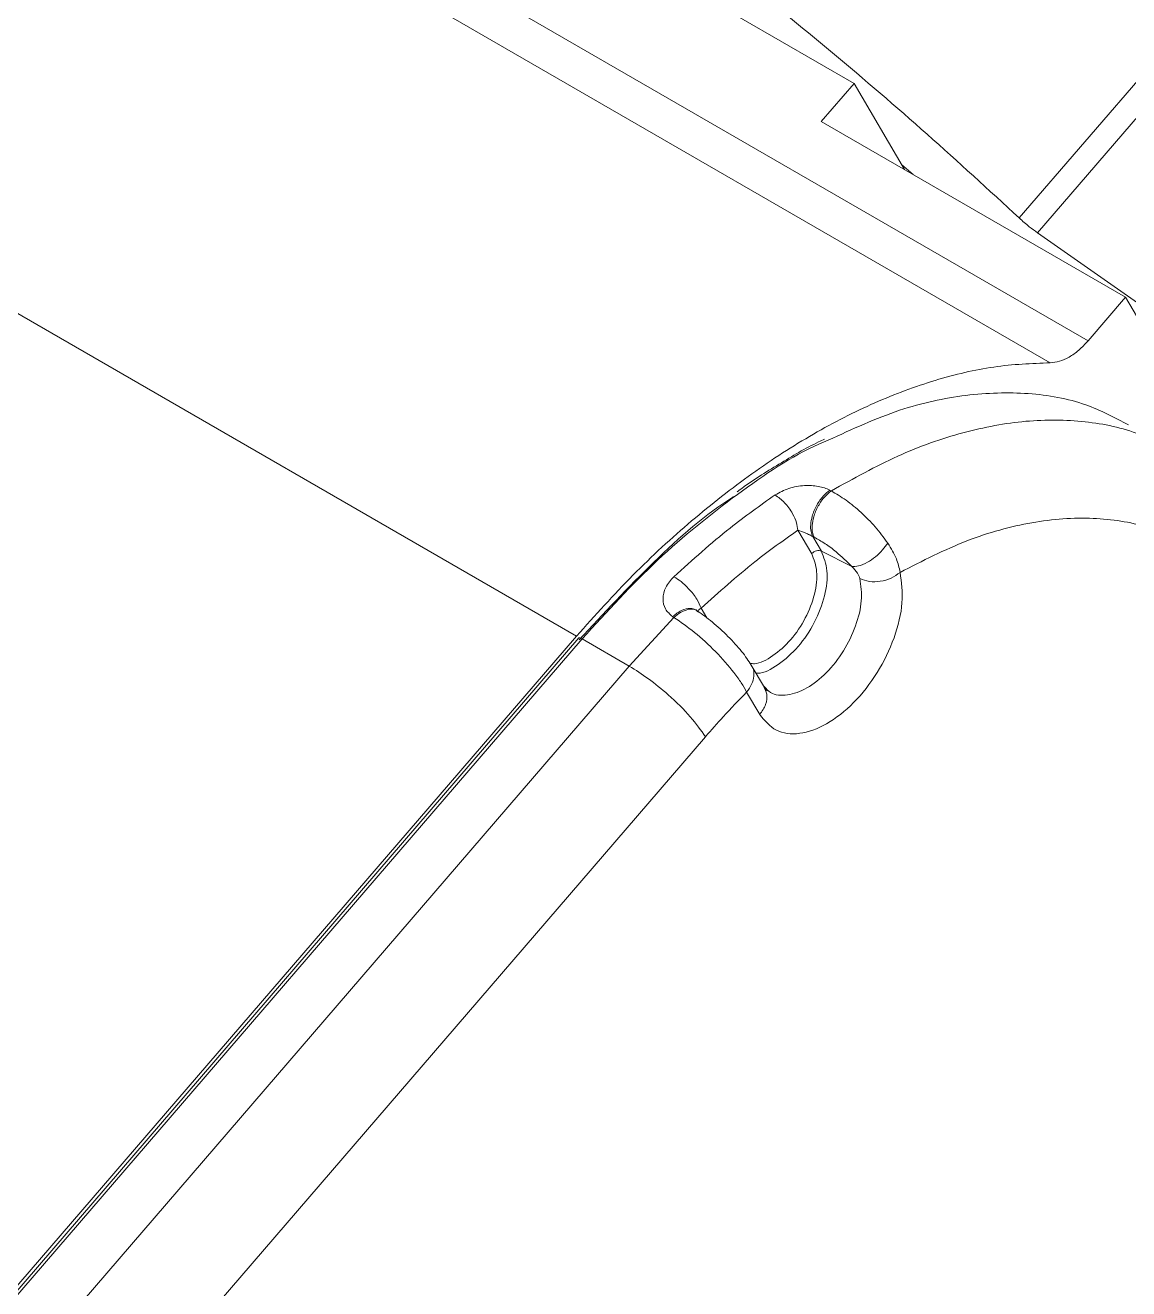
# Model space of a CAD drawing. Header units: millimetres. Extents: x 169 to 14583, y -399 to 10804.
# Drawn here: x 12802.3 to 12876.6, y 7676.3 to 7761.4 of the extents above; entities that cross this region are included whole.
import ezdxf

# ---------------------------------------------------------------- set-up
doc = ezdxf.new("R2010")
doc.units = ezdxf.units.MM
doc.header["$LTSCALE"] = 35

msp = doc.modelspace()

# ---------------------------------------------------------------- linework, layer by layer
at = {"color": 7, "linetype": 'Continuous', "lineweight": 18}
for p, q in [((12858.134, 7757.515), (12825.917, 7776.114)), ((12873.905, 7740.181), (12821.182, 7770.617)), ((12871.351, 7738.708), (12818.629, 7769.144)), ((12839.437, 7720.296), (12772.21, 7759.105)), ((12878.1, 7758.713), (12869.265, 7748.457)), ((12855.925, 7754.951), (12858.134, 7757.515)), ((12858.134, 7757.515), (12861.53, 7751.715)), ((12879.327, 7757.715), (12870.492, 7747.459)), ((12876.431, 7743.113), (12855.925, 7754.951)), ((12862.121, 7751.374), (12861.323, 7752.069)), ((12876.431, 7743.113), (12873.905, 7740.181)), ((12885.471, 7727.676), (12876.431, 7743.113)), ((12854.355, 7727.429), (12855.284, 7725.842)), ((12855.354, 7727.006), (12855.934, 7726.015)), ((12857.984, 7724.991), (12855.934, 7726.015)), ((12848.221, 7721.518), (12847.839, 7722.172)), ((12846.002, 7721.55), (12842.991, 7718.275)), ((12847.645, 7721.909), (12847.561, 7721.984)), ((12839.437, 7720.296), (12694.495, 7552.033)), ((12839.596, 7720.172), (12694.635, 7551.889)), ((12839.809, 7720.112), (12694.848, 7551.829)), ((12842.991, 7718.275), (12839.809, 7720.112)), ((12842.991, 7718.275), (12776.096, 7640.617)), ((12852.098, 7716.837), (12851.215, 7718.345)), ((12851.782, 7715.017), (12850.899, 7716.525)), ((12848.121, 7713.511), (12781.325, 7635.968))]:
    msp.add_line(p, q, dxfattribs=at)
at = {"color": 7, "linetype": 'Continuous', "lineweight": 18, "flags": 128}
for points in [[(12870.492, 7747.459), (12880.154, 7740.703), (12887.745, 7735.395)], [(12856.507, 7730.125), (12856.562, 7730.097), (12856.606, 7730.075)], [(12855.354, 7727.006), (12855.409, 7726.978), (12855.452, 7726.956)], [(12846.002, 7721.55), (12845.952, 7721.583), (12845.914, 7721.609)]]:
    msp.add_lwpolyline(points, dxfattribs=at)
at = {"color": 7, "linetype": 'Continuous', "lineweight": 18}
for points, knots in [([(12869.265, 7748.457), (12867.21, 7750.346), (12863.107, 7754.121), (12856.7, 7759.612), (12850.2, 7764.9), (12843.654, 7769.92), (12837.147, 7774.612), (12830.77, 7778.905), (12824.602, 7782.776), (12820.735, 7784.94), (12818.819, 7786.012)], [0, 0, 0, 0, 0.125513, 0.250668, 0.375823, 0.501336, 0.626849, 0.752004, 0.87716, 1, 1, 1, 1]), ([(12869.265, 7748.457), (12869.49, 7748.255), (12869.891, 7747.894), (12870.308, 7747.592), (12870.492, 7747.459)], [0, 0, 0, 0, 0.559645, 1, 1, 1, 1]), ([(12873.905, 7740.181), (12873.699, 7739.962), (12873.291, 7739.526), (12872.626, 7739.066), (12871.963, 7738.761), (12871.556, 7738.726), (12871.351, 7738.708)], [0, 0, 0, 0, 0.252162, 0.500664, 0.748864, 1, 1, 1, 1]), ([(12871.351, 7738.708), (12870.097, 7738.656), (12867.593, 7738.553), (12863.613, 7737.609), (12859.537, 7736.101), (12855.395, 7733.99), (12851.254, 7731.322), (12847.177, 7728.126), (12843.196, 7724.478), (12840.692, 7721.691), (12839.437, 7720.296)], [0, 0, 0, 0, 0.125233, 0.250026, 0.374807, 0.500001, 0.625206, 0.750005, 0.874802, 1, 1, 1, 1]), ([(12876.627, 7734.517), (12875.691, 7735.014), (12873.631, 7736.106), (12869.921, 7736.763), (12865.705, 7736.64), (12861.173, 7735.684), (12858.012, 7734.233), (12856.4, 7733.493)], [0, 0, 0, 0, 0.171127, 0.37626, 0.581394, 0.786527, 1, 1, 1, 1]), ([(12879.8, 7732.665), (12879.007, 7733.107), (12877.149, 7734.142), (12873.743, 7734.846), (12869.751, 7734.904), (12865.498, 7734.108), (12861.088, 7732.572), (12858.1, 7730.908), (12856.606, 7730.075)], [0, 0, 0, 0, 0.129547, 0.303638, 0.477728, 0.651819, 0.825909, 1, 1, 1, 1]), ([(12856.4, 7733.493), (12856.188, 7733.406), (12854.165, 7732.579), (12850.256, 7729.92), (12844.841, 7725.615), (12841.486, 7721.947), (12839.809, 7720.112)], [0, 0, 0, 0, 0.037447, 0.358298, 0.679149, 1, 1, 1, 1]), ([(12856.151, 7733.558), (12856.018, 7733.498), (12854.996, 7733.032), (12853.073, 7731.884), (12851.235, 7730.754), (12850.305, 7730.05), (12850.256, 7730.013)], [0, 0, 0, 0, 0.06776, 0.521311, 0.974888, 1, 1, 1, 1]), ([(12850.015, 7729.684), (12849.999, 7729.674), (12848.174, 7728.547), (12844.594, 7725.393), (12841.274, 7721.827), (12839.615, 7720.044)], [0, 0, 0, 0, 0.004452, 0.50223, 1, 1, 1, 1]), ([(12845.999, 7724.3), (12847.252, 7725.432), (12849.491, 7727.453), (12851.802, 7729.084), (12852.818, 7729.802)], [0, 0, 0, 0, 0.559941, 1, 1, 1, 1]), ([(12852.818, 7729.802), (12853.113, 7729.965), (12853.691, 7730.284), (12854.747, 7730.464), (12855.582, 7730.427), (12856.151, 7730.288), (12856.388, 7730.18), (12856.507, 7730.125)], [0, 0, 0, 0, 0.278694, 0.545909, 0.777364, 0.887605, 1, 1, 1, 1]), ([(12852.818, 7729.802), (12853.036, 7729.646), (12853.475, 7729.331), (12853.982, 7728.611), (12854.276, 7727.948), (12854.33, 7727.595), (12854.355, 7727.429)], [0, 0, 0, 0, 0.289444, 0.585935, 0.805007, 1, 1, 1, 1]), ([(12856.507, 7730.125), (12856.356, 7730.004), (12856.034, 7729.746), (12855.598, 7729.115), (12855.308, 7728.422), (12855.197, 7727.806), (12855.214, 7727.332), (12855.309, 7727.111), (12855.354, 7727.006)], [0, 0, 0, 0, 0.169933, 0.362096, 0.564948, 0.721855, 0.868383, 1, 1, 1, 1]), ([(12856.606, 7730.075), (12856.454, 7729.954), (12856.132, 7729.696), (12855.696, 7729.065), (12855.406, 7728.372), (12855.295, 7727.756), (12855.312, 7727.282), (12855.407, 7727.06), (12855.452, 7726.956)], [0, 0, 0, 0, 0.169923, 0.362082, 0.564936, 0.721848, 0.86838, 1, 1, 1, 1]), ([(12856.606, 7730.075), (12856.934, 7729.881), (12857.601, 7729.486), (12858.622, 7728.637), (12859.61, 7727.644), (12860.138, 7726.929), (12860.412, 7726.557)], [0, 0, 0, 0, 0.240339, 0.488092, 0.733308, 1, 1, 1, 1]), ([(12886.122, 7721.031), (12885.415, 7722.075), (12884.004, 7724.159), (12881.193, 7726.348), (12877.952, 7727.784), (12874.242, 7728.38), (12870.148, 7728.072), (12865.758, 7726.893), (12862.746, 7725.36), (12861.237, 7724.591)], [0, 0, 0, 0, 0.140267, 0.279921, 0.419742, 0.560262, 0.70679, 0.853061, 1, 1, 1, 1]), ([(12847.839, 7722.172), (12849.037, 7723.253), (12851.176, 7725.185), (12853.384, 7726.743), (12854.355, 7727.429)], [0, 0, 0, 0, 0.559941, 1, 1, 1, 1]), ([(12854.355, 7727.429), (12854.518, 7727.375), (12854.749, 7727.299), (12855.076, 7727.148), (12855.221, 7727.076), (12855.294, 7727.039), (12855.335, 7727.017), (12855.354, 7727.006)], [0, 0, 0, 0, 0.583167, 0.824264, 0.889945, 0.947867, 1, 1, 1, 1]), ([(12855.452, 7726.956), (12855.693, 7726.82), (12856.177, 7726.547), (12857.102, 7725.861), (12857.648, 7725.322), (12857.984, 7724.991)], [0, 0, 0, 0, 0.276905, 0.556393, 1, 1, 1, 1]), ([(12860.412, 7726.557), (12860.301, 7726.403), (12860.068, 7726.081), (12859.58, 7725.622), (12859.009, 7725.228), (12858.425, 7724.977), (12858.126, 7724.986), (12857.984, 7724.991)], [0, 0, 0, 0, 0.174529, 0.365654, 0.564406, 0.792667, 1, 1, 1, 1]), ([(12860.412, 7726.557), (12860.629, 7726.203), (12861.034, 7725.542), (12861.172, 7724.893), (12861.237, 7724.591)], [0, 0, 0, 0, 0.534939, 1, 1, 1, 1]), ([(12855.284, 7725.842), (12855.429, 7725.469), (12855.717, 7724.722), (12855.544, 7723.138), (12854.916, 7721.498), (12853.907, 7719.987), (12852.686, 7718.926), (12851.682, 7718.387), (12851.229, 7718.449), (12851.132, 7718.463)], [0, 0, 0, 0, 0.15938, 0.31876, 0.47814, 0.63752, 0.7969, 0.95628, 1, 1, 1, 1]), ([(12855.934, 7726.015), (12856.097, 7725.601), (12856.421, 7724.774), (12856.221, 7723.011), (12855.53, 7721.19), (12854.403, 7719.513), (12853.053, 7718.339), (12852.012, 7717.756), (12851.572, 7717.8), (12851.532, 7717.804)], [0, 0, 0, 0, 0.163889, 0.327778, 0.491667, 0.655557, 0.819446, 0.983335, 1, 1, 1, 1]), ([(12861.237, 7724.591), (12861.328, 7723.932), (12861.51, 7722.613), (12860.922, 7720.174), (12859.77, 7717.791), (12858.151, 7715.725), (12856.288, 7714.264), (12854.44, 7713.61), (12852.798, 7713.791), (12852.121, 7714.608), (12851.782, 7715.017)], [0, 0, 0, 0, 0.125008, 0.249998, 0.374994, 0.499997, 0.624999, 0.749994, 0.87494, 1, 1, 1, 1]), ([(12857.984, 7724.991), (12858.129, 7724.837), (12858.382, 7724.567), (12858.485, 7724.287), (12858.529, 7724.167)], [0, 0, 0, 0, 0.571362, 1, 1, 1, 1]), ([(12845.914, 7721.609), (12845.731, 7721.77), (12845.361, 7722.095), (12845.21, 7722.815), (12845.392, 7723.602), (12845.794, 7724.064), (12845.999, 7724.3)], [0, 0, 0, 0, 0.2378288, 0.4811771, 0.7360747, 1, 1, 1, 1]), ([(12847.839, 7722.172), (12847.754, 7722.372), (12847.576, 7722.789), (12847.051, 7723.449), (12846.492, 7723.98), (12846.159, 7724.196), (12845.999, 7724.3)], [0, 0, 0, 0, 0.270262, 0.56243, 0.789737, 1, 1, 1, 1]), ([(12858.529, 7724.167), (12858.595, 7723.691), (12858.727, 7722.739), (12858.302, 7720.978), (12857.471, 7719.256), (12856.301, 7717.766), (12854.954, 7716.707), (12853.629, 7716.25), (12852.601, 7716.314), (12852.215, 7716.748), (12852.081, 7716.899)], [0, 0, 0, 0, 0.132763, 0.265525, 0.398288, 0.531051, 0.663813, 0.796576, 0.929339, 1, 1, 1, 1]), ([(12845.914, 7721.609), (12846.109, 7721.763), (12846.511, 7722.081), (12847.087, 7722.219), (12847.365, 7722.108), (12847.484, 7722.061)], [0, 0, 0, 0, 0.351423, 0.723241, 1, 1, 1, 1]), ([(12847.561, 7721.984), (12847.537, 7722.007), (12847.392, 7722.148), (12846.988, 7722.122), (12846.463, 7721.932), (12846.152, 7721.675), (12846.002, 7721.55)], [0, 0, 0, 0, 0.070629, 0.439676, 0.728738, 1, 1, 1, 1]), ([(12847.484, 7722.061), (12847.488, 7722.06), (12847.527, 7722.05), (12847.549, 7722.014), (12847.569, 7721.983)], [0, 0, 0, 0, 0.115016, 1, 1, 1, 1]), ([(12847.651, 7721.92), (12847.645, 7721.957), (12847.633, 7722.028), (12847.711, 7722.118), (12847.795, 7722.153), (12847.839, 7722.172)], [0, 0, 0, 0, 0.33044, 0.654347, 1, 1, 1, 1]), ([(12850.899, 7716.525), (12850.786, 7716.73), (12850.562, 7717.136), (12849.904, 7718.051), (12848.852, 7719.25), (12847.378, 7720.605), (12846.457, 7721.238), (12846.002, 7721.55)], [0, 0, 0, 0, 0.130119, 0.258873, 0.511084, 0.758072, 1, 1, 1, 1]), ([(12851.212, 7718.351), (12851.016, 7718.645), (12850.627, 7719.232), (12849.663, 7720.283), (12848.58, 7721.285), (12847.91, 7721.765), (12847.576, 7722.004)], [0, 0, 0, 0, 0.2523579, 0.5031791, 0.7524083, 1, 1, 1, 1]), ([(12839.809, 7720.112), (12839.759, 7720.138), (12839.661, 7720.189), (12839.618, 7720.177), (12839.597, 7720.171)], [0, 0, 0, 0, 0.507892, 1, 1, 1, 1]), ([(12848.121, 7713.511), (12847.82, 7713.949), (12847.219, 7714.825), (12845.748, 7716.267), (12844.27, 7717.474), (12843.417, 7718.008), (12842.991, 7718.275)], [0, 0, 0, 0, 0.279619, 0.559238, 0.779619, 1, 1, 1, 1]), ([(12851.194, 7718.338), (12851.215, 7718.315), (12851.388, 7718.131), (12851.409, 7717.656), (12851.278, 7717.044), (12851.025, 7716.698), (12850.899, 7716.525)], [0, 0, 0, 0, 0.051894, 0.419951, 0.709976, 1, 1, 1, 1]), ([(12850.899, 7716.525), (12850.371, 7715.981), (12849.43, 7715.008), (12848.521, 7713.969), (12848.121, 7713.511)], [0, 0, 0, 0, 0.559957, 1, 1, 1, 1]), ([(12851.782, 7715.017), (12851.935, 7715.238), (12852.24, 7715.681), (12852.311, 7716.355), (12852.152, 7716.697), (12852.086, 7716.84)], [0, 0, 0, 0, 0.367722, 0.735444, 1, 1, 1, 1]), ([(12852.296, 7716.622), (12852.287, 7716.625), (12852.222, 7716.652), (12852.153, 7716.755), (12852.094, 7716.844)], [0, 0, 0, 0, 0.136207, 1, 1, 1, 1])]:
    msp.add_open_spline(points, degree=3, knots=knots, dxfattribs=at)
for points in [[(12855.934, 7726.015), (12855.884, 7726.033), (12855.782, 7726.069), (12855.598, 7726.047), (12855.419, 7725.973), (12855.329, 7725.886), (12855.284, 7725.842)], [(12861.237, 7724.591), (12861.044, 7724.451), (12860.657, 7724.17), (12859.908, 7723.959), (12859.148, 7723.934), (12858.735, 7724.089), (12858.529, 7724.167)]]:
    msp.add_open_spline(points, degree=3, dxfattribs=at)

doc.saveas('drawing.dxf')
